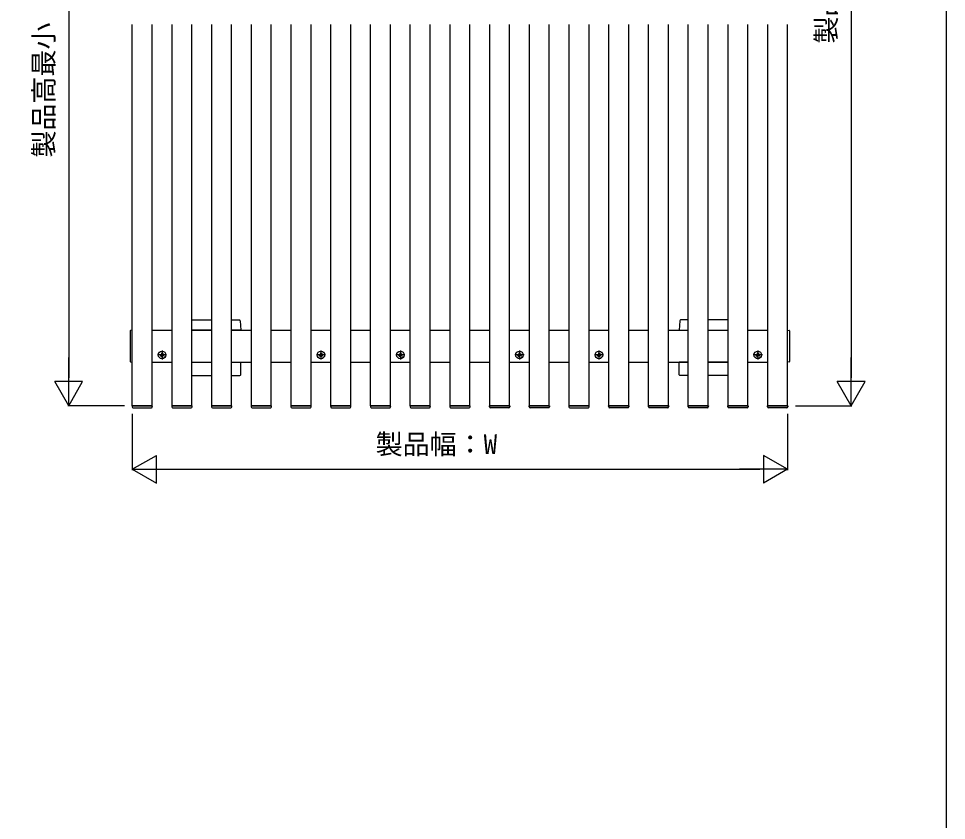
# Model space of a CAD drawing. Units: millimetres, scale not verified. Extents: x -1750 to 1750, y -2608 to 2592.
# Drawn here: x 582 to 1750, y -51 to 958 of the extents above; entities that cross this region are included whole.
import ezdxf
from ezdxf.enums import TextEntityAlignment as Align

# ---------------------------------------------------------------- set-up
doc = ezdxf.new("R2010")
doc.units = ezdxf.units.MM
doc.header["$LTSCALE"] = 14
for name, color, linetype in [('0-3_YKK_12', 2, 'Continuous'), ('0-4_YKK_13', 4, 'Continuous'), ('0-5_YKK_D', 6, 'Continuous'), ('0-6_YKK_ZWAK', 7, 'Continuous')]:
    doc.layers.add(name, color=color, linetype=linetype)
doc.styles.add('ＭＳ ゴシック', font='')
doc.styles.get('ＭＳ ゴシック').set_extended_font_data('MS Gothic')

msp = doc.modelspace()

# ---------------------------------------------------------------- linework, layer by layer
at = {"layer": '0-3_YKK_12'}
for p, q in [((725, 471), (725, 951)), ((775, 471), (775, 951)), ((825, 471), (825, 951)), ((875, 471), (875, 951)), ((925, 471), (925, 951)), ((975, 471), (975, 951)), ((1025, 471), (1025, 951)), ((1075, 471), (1075, 951)), ((1125, 471), (1125, 951)), ((1200, 471), (1200, 951)), ((1250, 471), (1250, 951)), ((1275, 471), (1275, 951)), ((1350, 471), (1350, 951)), ((1400, 471), (1400, 951)), ((1450, 471), (1450, 951)), ((1500, 471), (1500, 951)), ((1550, 471), (1550, 951)), ((750, 566), (775, 566)), ((800, 566), (825, 566)), ((850, 566), (875, 566)), ((900, 566), (925, 566)), ((950, 566), (975, 566)), ((1000, 566), (1025, 566)), ((1024.4, 566), (1024.4, 526)), ((1050, 566), (1075, 566)), ((1100, 566), (1125, 566)), ((1150, 566), (1175, 566)), ((1200, 566), (1225, 566)), ((1250, 566), (1275, 566)), ((1274.4, 566), (1274.4, 526)), ((1300, 566), (1325, 566)), ((1350, 566), (1375, 566)), ((1400, 566), (1425, 566)), ((1450, 566), (1475, 566)), ((1500, 566), (1525, 566)), ((750, 526), (775, 526)), ((800, 526), (825, 526)), ((850, 526), (875, 526)), ((900, 526), (925, 526)), ((950, 526), (975, 526)), ((1000, 526), (1025, 526)), ((1050, 526), (1075, 526)), ((1100, 526), (1125, 526)), ((1150, 526), (1175, 526)), ((1200, 526), (1225, 526)), ((1250, 526), (1275, 526)), ((1300, 526), (1325, 526)), ((1350, 526), (1375, 526)), ((1400, 526), (1425, 526)), ((1450, 526), (1475, 526)), ((1500, 526), (1525, 526))]:
    msp.add_line(p, q, dxfattribs=at)
for points in [[(725, 471), (750, 471), (750, 951)], [(775, 471), (800, 471), (800, 951)], [(825, 471), (850, 471), (850, 951)], [(875, 471), (900, 471), (900, 951)], [(925, 471), (950, 471), (950, 951)], [(975, 471), (1000, 471), (1000, 951)], [(1025, 471), (1050, 471), (1050, 951)], [(1075, 471), (1100, 471), (1100, 951)], [(1125, 471), (1150, 471), (1150, 951)], [(1200, 471), (1175, 471), (1175, 951)], [(1250, 471), (1225, 471), (1225, 951)], [(1275, 471), (1300, 471), (1300, 951)], [(1350, 471), (1325, 471), (1325, 951)], [(1400, 471), (1375, 471), (1375, 951)], [(1450, 471), (1425, 471), (1425, 951)], [(1500, 471), (1475, 471), (1475, 951)], [(1550, 471), (1525, 471), (1525, 951)]]:
    msp.add_lwpolyline(points, dxfattribs=at)
at = {"layer": '0-4_YKK_13'}
for p, q in [((800, 579), (825, 579)), ((850, 579), (859.76, 579)), ((860.76, 578.06), (861.5, 566)), ((1414.24, 578.06), (1413.5, 566)), ((1425, 579), (1415.24, 579)), ((1475, 579), (1450, 579)), ((722.5, 565.38), (722.5, 526.62)), ((725, 566), (722.97, 565.88)), ((725, 565.5), (725, 566)), ((825, 566), (800, 566)), ((861.5, 566), (850, 566)), ((1413.5, 566), (1425, 566)), ((1450, 566), (1475, 566)), ((1550, 566), (1552.03, 565.88)), ((1550, 565.5), (1550, 566)), ((1552.5, 565.38), (1552.5, 526.62)), ((761.91, 537.38), (761.89, 536.34)), ((762.5, 540.73), (762.5, 529.26)), ((763.09, 537.38), (763.11, 536.34)), ((961.85, 537.38), (961.83, 536.34)), ((962.44, 540.73), (962.44, 529.26)), ((963.04, 537.38), (963.05, 536.34)), ((1061.91, 537.38), (1061.89, 536.34)), ((1062.5, 540.73), (1062.5, 529.26)), ((1063.09, 537.38), (1063.11, 536.34)), ((1211.85, 537.38), (1211.83, 536.34)), ((1212.44, 540.73), (1212.44, 529.26)), ((1213.04, 537.38), (1213.05, 536.34)), ((1311.91, 537.38), (1311.89, 536.34)), ((1312.5, 540.73), (1312.5, 529.26)), ((1313.09, 537.38), (1313.11, 536.34)), ((1511.91, 537.38), (1511.89, 536.34)), ((1512.5, 540.73), (1512.5, 529.26)), ((1513.09, 537.38), (1513.11, 536.34)), ((768.23, 535), (756.77, 535)), ((760.12, 535.59), (761.16, 535.61)), ((760.13, 534.41), (761.16, 534.39)), ((761.16, 535.61), (761.77, 535.73)), ((761.16, 534.39), (761.77, 534.27)), ((761.89, 536.34), (761.77, 535.73)), ((761.89, 533.66), (761.77, 534.27)), ((761.91, 532.62), (761.89, 533.66)), ((763.09, 532.62), (763.11, 533.66)), ((763.11, 536.34), (763.23, 535.73)), ((763.11, 533.66), (763.23, 534.27)), ((763.84, 535.61), (763.23, 535.73)), ((763.84, 534.39), (763.23, 534.27)), ((764.88, 535.59), (763.84, 535.61)), ((764.88, 534.41), (763.84, 534.39)), ((800, 526), (825, 526)), ((850, 526), (861.5, 526)), ((861.5, 510), (861.5, 526)), ((968.18, 535), (956.71, 535)), ((960.07, 535.59), (961.1, 535.61)), ((960.07, 534.41), (961.1, 534.39)), ((961.1, 535.61), (961.71, 535.73)), ((961.1, 534.39), (961.71, 534.27)), ((961.83, 536.34), (961.71, 535.73)), ((961.83, 533.66), (961.71, 534.27)), ((961.85, 532.62), (961.83, 533.66)), ((963.04, 532.62), (963.05, 533.66)), ((963.05, 536.34), (963.17, 535.73)), ((963.05, 533.66), (963.17, 534.27)), ((963.78, 535.61), (963.17, 535.73)), ((963.78, 534.39), (963.17, 534.27)), ((964.82, 535.59), (963.78, 535.61)), ((964.82, 534.41), (963.78, 534.39)), ((1068.24, 535), (1056.77, 535)), ((1060.12, 535.59), (1061.16, 535.61)), ((1060.13, 534.41), (1061.16, 534.39)), ((1061.16, 535.61), (1061.77, 535.73)), ((1061.16, 534.39), (1061.77, 534.27)), ((1061.89, 536.34), (1061.77, 535.73)), ((1061.89, 533.66), (1061.77, 534.27)), ((1061.91, 532.62), (1061.89, 533.66)), ((1063.09, 532.62), (1063.11, 533.66)), ((1063.11, 536.34), (1063.23, 535.73)), ((1063.11, 533.66), (1063.23, 534.27)), ((1063.84, 535.61), (1063.23, 535.73)), ((1063.84, 534.39), (1063.23, 534.27)), ((1064.88, 535.59), (1063.84, 535.61)), ((1064.88, 534.41), (1063.84, 534.39)), ((1218.18, 535), (1206.71, 535)), ((1210.07, 535.59), (1211.1, 535.61)), ((1210.07, 534.41), (1211.1, 534.39)), ((1211.1, 535.61), (1211.71, 535.73)), ((1211.1, 534.39), (1211.71, 534.27)), ((1211.83, 536.34), (1211.71, 535.73)), ((1211.83, 533.66), (1211.71, 534.27)), ((1211.85, 532.62), (1211.83, 533.66)), ((1213.04, 532.62), (1213.05, 533.66)), ((1213.05, 536.34), (1213.17, 535.73)), ((1213.05, 533.66), (1213.17, 534.27)), ((1213.78, 535.61), (1213.17, 535.73)), ((1213.78, 534.39), (1213.17, 534.27)), ((1214.82, 535.59), (1213.78, 535.61)), ((1214.82, 534.41), (1213.78, 534.39)), ((1318.24, 535), (1306.77, 535)), ((1310.12, 535.59), (1311.16, 535.61)), ((1310.13, 534.41), (1311.16, 534.39)), ((1311.16, 535.61), (1311.77, 535.73)), ((1311.16, 534.39), (1311.77, 534.27)), ((1311.89, 536.34), (1311.77, 535.73)), ((1311.89, 533.66), (1311.77, 534.27)), ((1311.91, 532.62), (1311.89, 533.66)), ((1313.09, 532.62), (1313.11, 533.66)), ((1313.11, 536.34), (1313.23, 535.73)), ((1313.11, 533.66), (1313.23, 534.27)), ((1313.84, 535.61), (1313.23, 535.73)), ((1313.84, 534.39), (1313.23, 534.27)), ((1314.88, 535.59), (1313.84, 535.61)), ((1314.88, 534.41), (1313.84, 534.39)), ((1413.5, 510), (1413.5, 526)), ((1425, 526), (1413.5, 526)), ((1475, 526), (1450, 526)), ((1518.24, 535), (1506.77, 535)), ((1510.12, 535.59), (1511.16, 535.61)), ((1510.13, 534.41), (1511.16, 534.39)), ((1511.16, 535.61), (1511.77, 535.73)), ((1511.16, 534.39), (1511.77, 534.27)), ((1511.89, 536.34), (1511.77, 535.73)), ((1511.89, 533.66), (1511.77, 534.27)), ((1511.91, 532.62), (1511.89, 533.66)), ((1513.09, 532.62), (1513.11, 533.66)), ((1513.11, 536.34), (1513.23, 535.73)), ((1513.11, 533.66), (1513.23, 534.27)), ((1513.84, 535.61), (1513.23, 535.73)), ((1513.84, 534.39), (1513.23, 534.27)), ((1514.88, 535.59), (1513.84, 535.61)), ((1514.88, 534.41), (1513.84, 534.39)), ((800, 509), (825, 509)), ((850, 509), (860.5, 509)), ((1425, 509), (1414.5, 509)), ((1475, 509), (1450, 509)), ((749.7, 471), (725.3, 471)), ((725.79, 468.5), (749.21, 468.5)), ((750.3, 471), (749.7, 471)), ((750.2, 469.44), (750.3, 471)), ((799.7, 471), (775.3, 471)), ((775.79, 468.5), (799.21, 468.5)), ((800.3, 471), (799.7, 471)), ((800.2, 469.44), (800.3, 471)), ((849.7, 471), (825.3, 471)), ((825.79, 468.5), (849.21, 468.5)), ((850.3, 471), (849.7, 471)), ((850.2, 469.44), (850.3, 471)), ((899.7, 471), (875.3, 471)), ((875.79, 468.5), (899.21, 468.5)), ((900.3, 471), (899.7, 471)), ((900.2, 469.44), (900.3, 471)), ((949.7, 471), (925.3, 471)), ((925.79, 468.5), (949.21, 468.5)), ((950.3, 471), (949.7, 471)), ((950.2, 469.44), (950.3, 471)), ((999.7, 471), (975.3, 471)), ((975.79, 468.5), (999.21, 468.5)), ((1000.3, 471), (999.7, 471)), ((1000.2, 469.44), (1000.3, 471)), ((1049.7, 471), (1025.3, 471)), ((1025.79, 468.5), (1049.21, 468.5)), ((1050.3, 471), (1049.7, 471)), ((1050.2, 469.44), (1050.3, 471)), ((1099.7, 471), (1075.3, 471)), ((1075.79, 468.5), (1099.21, 468.5)), ((1100.3, 471), (1099.7, 471)), ((1100.2, 469.44), (1100.3, 471)), ((1149.7, 471), (1125.3, 471)), ((1125.79, 468.5), (1149.21, 468.5)), ((1150.3, 471), (1149.7, 471)), ((1150.2, 469.44), (1150.3, 471)), ((1174.7, 471), (1175.3, 471)), ((1174.8, 469.44), (1174.7, 471)), ((1175.3, 471), (1199.7, 471)), ((1199.21, 468.5), (1175.79, 468.5)), ((1224.7, 471), (1225.3, 471)), ((1224.8, 469.44), (1224.7, 471)), ((1225.3, 471), (1249.7, 471)), ((1249.21, 468.5), (1225.79, 468.5)), ((1299.7, 471), (1275.3, 471)), ((1275.79, 468.5), (1299.21, 468.5)), ((1300.3, 471), (1299.7, 471)), ((1300.2, 469.44), (1300.3, 471)), ((1324.7, 471), (1325.3, 471)), ((1324.8, 469.44), (1324.7, 471)), ((1325.3, 471), (1349.7, 471)), ((1349.21, 468.5), (1325.79, 468.5)), ((1374.7, 471), (1375.3, 471)), ((1374.8, 469.44), (1374.7, 471)), ((1375.3, 471), (1399.7, 471)), ((1399.21, 468.5), (1375.79, 468.5)), ((1424.7, 471), (1425.3, 471)), ((1424.8, 469.44), (1424.7, 471)), ((1425.3, 471), (1449.7, 471)), ((1449.21, 468.5), (1425.79, 468.5)), ((1474.7, 471), (1475.3, 471)), ((1474.8, 469.44), (1474.7, 471)), ((1475.3, 471), (1499.7, 471)), ((1499.21, 468.5), (1475.79, 468.5)), ((1524.7, 471), (1525.3, 471)), ((1524.8, 469.44), (1524.7, 471)), ((1525.3, 471), (1549.7, 471)), ((1549.21, 468.5), (1525.79, 468.5))]:
    msp.add_line(p, q, dxfattribs=at)
for points in [[(722.97, 526.12), (725, 526), (725, 526.5), (725, 565.5)], [(1552.03, 526.12), (1550, 526), (1550, 526.5), (1550, 565.5)], [(725.3, 471), (724.7, 471), (724.8, 469.44)], [(775.3, 471), (774.7, 471), (774.8, 469.44)], [(825.3, 471), (824.7, 471), (824.8, 469.44)], [(875.3, 471), (874.7, 471), (874.8, 469.44)], [(925.3, 471), (924.7, 471), (924.8, 469.44)], [(975.3, 471), (974.7, 471), (974.8, 469.44)], [(1025.3, 471), (1024.7, 471), (1024.8, 469.44)], [(1075.3, 471), (1074.7, 471), (1074.8, 469.44)], [(1125.3, 471), (1124.7, 471), (1124.8, 469.44)], [(1199.7, 471), (1200.3, 471), (1200.2, 469.44)], [(1249.7, 471), (1250.3, 471), (1250.2, 469.44)], [(1275.3, 471), (1274.7, 471), (1274.8, 469.44)], [(1349.7, 471), (1350.3, 471), (1350.2, 469.44)], [(1399.7, 471), (1400.3, 471), (1400.2, 469.44)], [(1449.7, 471), (1450.3, 471), (1450.2, 469.44)], [(1499.7, 471), (1500.3, 471), (1500.2, 469.44)], [(1549.7, 471), (1550.3, 471), (1550.2, 469.44)]]:
    msp.add_lwpolyline(points, dxfattribs=at)
for centre, radius in [((762.5, 535), 4.74), ((962.44, 535), 4.74), ((1062.5, 535), 4.74), ((1212.44, 535), 4.74), ((1312.5, 535), 4.74), ((1512.5, 535), 4.74), ((765.14, 532.36), 0.3), ((965.08, 532.36), 0.3), ((1065.14, 532.36), 0.3), ((1215.08, 532.36), 0.3), ((1315.14, 532.36), 0.3), ((1515.14, 532.36), 0.3)]:
    msp.add_circle(centre, radius, dxfattribs=at)
for centre, radius, start, end in [((859.76, 578), 1, 3.5, 90), ((1415.24, 578), 1, 90, 176.5), ((723, 565.38), 0.5, 93.5, 180), ((1552, 565.38), 0.5, 0, 86.5), ((762.5, 535), 2.45, 75.9892, 104.0108), ((962.44, 535), 2.45, 75.9892, 104.0108), ((1062.5, 535), 2.45, 75.9892, 104.0108), ((1212.44, 535), 2.45, 75.9892, 104.0108), ((1312.5, 535), 2.45, 75.9892, 104.0108), ((1512.5, 535), 2.45, 75.9892, 104.0108), ((723, 526.62), 0.5, 180, 266.5), ((762.5, 535), 2.45, 165.9892, 194.0108), ((762.5, 535), 2.45, 255.9892, 284.0108), ((762.5, 535), 2.45, 345.9892, 14.0108), ((962.44, 535), 2.45, 165.9892, 194.0108), ((962.44, 535), 2.45, 255.9892, 284.0108), ((962.44, 535), 2.45, 345.9892, 14.0108), ((1062.5, 535), 2.45, 165.9892, 194.0108), ((1062.5, 535), 2.45, 255.9892, 284.0108), ((1062.5, 535), 2.45, 345.9892, 14.0108), ((1212.44, 535), 2.45, 165.9892, 194.0108), ((1212.44, 535), 2.45, 255.9892, 284.0108), ((1212.44, 535), 2.45, 345.9892, 14.0108), ((1312.5, 535), 2.45, 165.9892, 194.0108), ((1312.5, 535), 2.45, 255.9892, 284.0108), ((1312.5, 535), 2.45, 345.9892, 14.0108), ((1512.5, 535), 2.45, 165.9892, 194.0108), ((1512.5, 535), 2.45, 255.9892, 284.0108), ((1512.5, 535), 2.45, 345.9892, 14.0108), ((1552, 526.62), 0.5, 273.5, 0), ((860.5, 510), 1, 270, 0), ((1414.5, 510), 1, 180, 270), ((725.79, 469.5), 1, 183.5, 270), ((749.21, 469.5), 1, 270, 356.5), ((775.79, 469.5), 1, 183.5, 270), ((799.21, 469.5), 1, 270, 356.5), ((825.79, 469.5), 1, 183.5, 270), ((849.21, 469.5), 1, 270, 356.5), ((875.79, 469.5), 1, 183.5, 270), ((899.21, 469.5), 1, 270, 356.5), ((925.79, 469.5), 1, 183.5, 270), ((949.21, 469.5), 1, 270, 356.5), ((975.79, 469.5), 1, 183.5, 270), ((999.21, 469.5), 1, 270, 356.5), ((1025.79, 469.5), 1, 183.5, 270), ((1049.21, 469.5), 1, 270, 356.5), ((1075.79, 469.5), 1, 183.5, 270), ((1099.21, 469.5), 1, 270, 356.5), ((1125.79, 469.5), 1, 183.5, 270), ((1149.21, 469.5), 1, 270, 356.5), ((1175.79, 469.5), 1, 183.5, 270), ((1199.21, 469.5), 1, 270, 356.5), ((1225.79, 469.5), 1, 183.5, 270), ((1249.21, 469.5), 1, 270, 356.5), ((1275.79, 469.5), 1, 183.5, 270), ((1299.21, 469.5), 1, 270, 356.5), ((1325.79, 469.5), 1, 183.5, 270), ((1349.21, 469.5), 1, 270, 356.5), ((1375.79, 469.5), 1, 183.5, 270), ((1399.21, 469.5), 1, 270, 356.5), ((1425.79, 469.5), 1, 183.5, 270), ((1449.21, 469.5), 1, 270, 356.5), ((1475.79, 469.5), 1, 183.5, 270), ((1499.21, 469.5), 1, 270, 356.5), ((1525.79, 469.5), 1, 183.5, 270), ((1549.21, 469.5), 1, 270, 356.5)]:
    msp.add_arc(centre, radius, start, end, dxfattribs=at)
at = {"layer": '0-5_YKK_D'}
for p, q in [((1630, 1736), (1630, 506)), ((645, 1436), (645, 506)), ((645, 471), (645, 531.62)), ((1630, 471), (1630, 531.62)), ((645, 471), (627.5, 501.31)), ((662.5, 501.31), (627.5, 501.31)), ((645, 471), (662.5, 501.31)), ((1630, 471), (1612.5, 501.31)), ((1647.5, 501.31), (1612.5, 501.31)), ((1630, 471), (1647.5, 501.31)), ((715, 471), (644, 471)), ((1560, 471), (1631, 471)), ((725, 461), (725, 390)), ((1550, 461), (1550, 390)), ((725, 391), (755.31, 408.5)), ((755.31, 373.5), (755.31, 408.5)), ((1550, 391), (1519.69, 408.5)), ((1519.69, 408.5), (1519.69, 373.5)), ((725, 391), (755.31, 373.5)), ((725, 391), (785.62, 391)), ((760, 391), (1515, 391)), ((1550, 391), (1489.38, 391)), ((1550, 391), (1519.69, 373.5))]:
    msp.add_line(p, q, dxfattribs=at)
at = {"layer": '0-6_YKK_ZWAK'}
msp.add_lwpolyline([(-1750, -2608.5), (1750, -2608.5), (1750, 2491.5)], dxfattribs=at)

# ---------------------------------------------------------------- texts
at = {"layer": '0-5_YKK_D', "style": 'ＭＳ ゴシック'}
for s, p in [('製品高最大：Hmax', (1618.4, 926.95)), ('製品高最小：Hmin', (633.4, 783.42))]:
    msp.add_text(s, height=24.93, rotation=90, dxfattribs=at).set_placement(p, align=Align.BOTTOM_LEFT)
msp.add_text('製品幅：W', height=24.93, dxfattribs=at).set_placement((1031.35, 402.6), align=Align.BOTTOM_LEFT)

doc.saveas('drawing.dxf')
